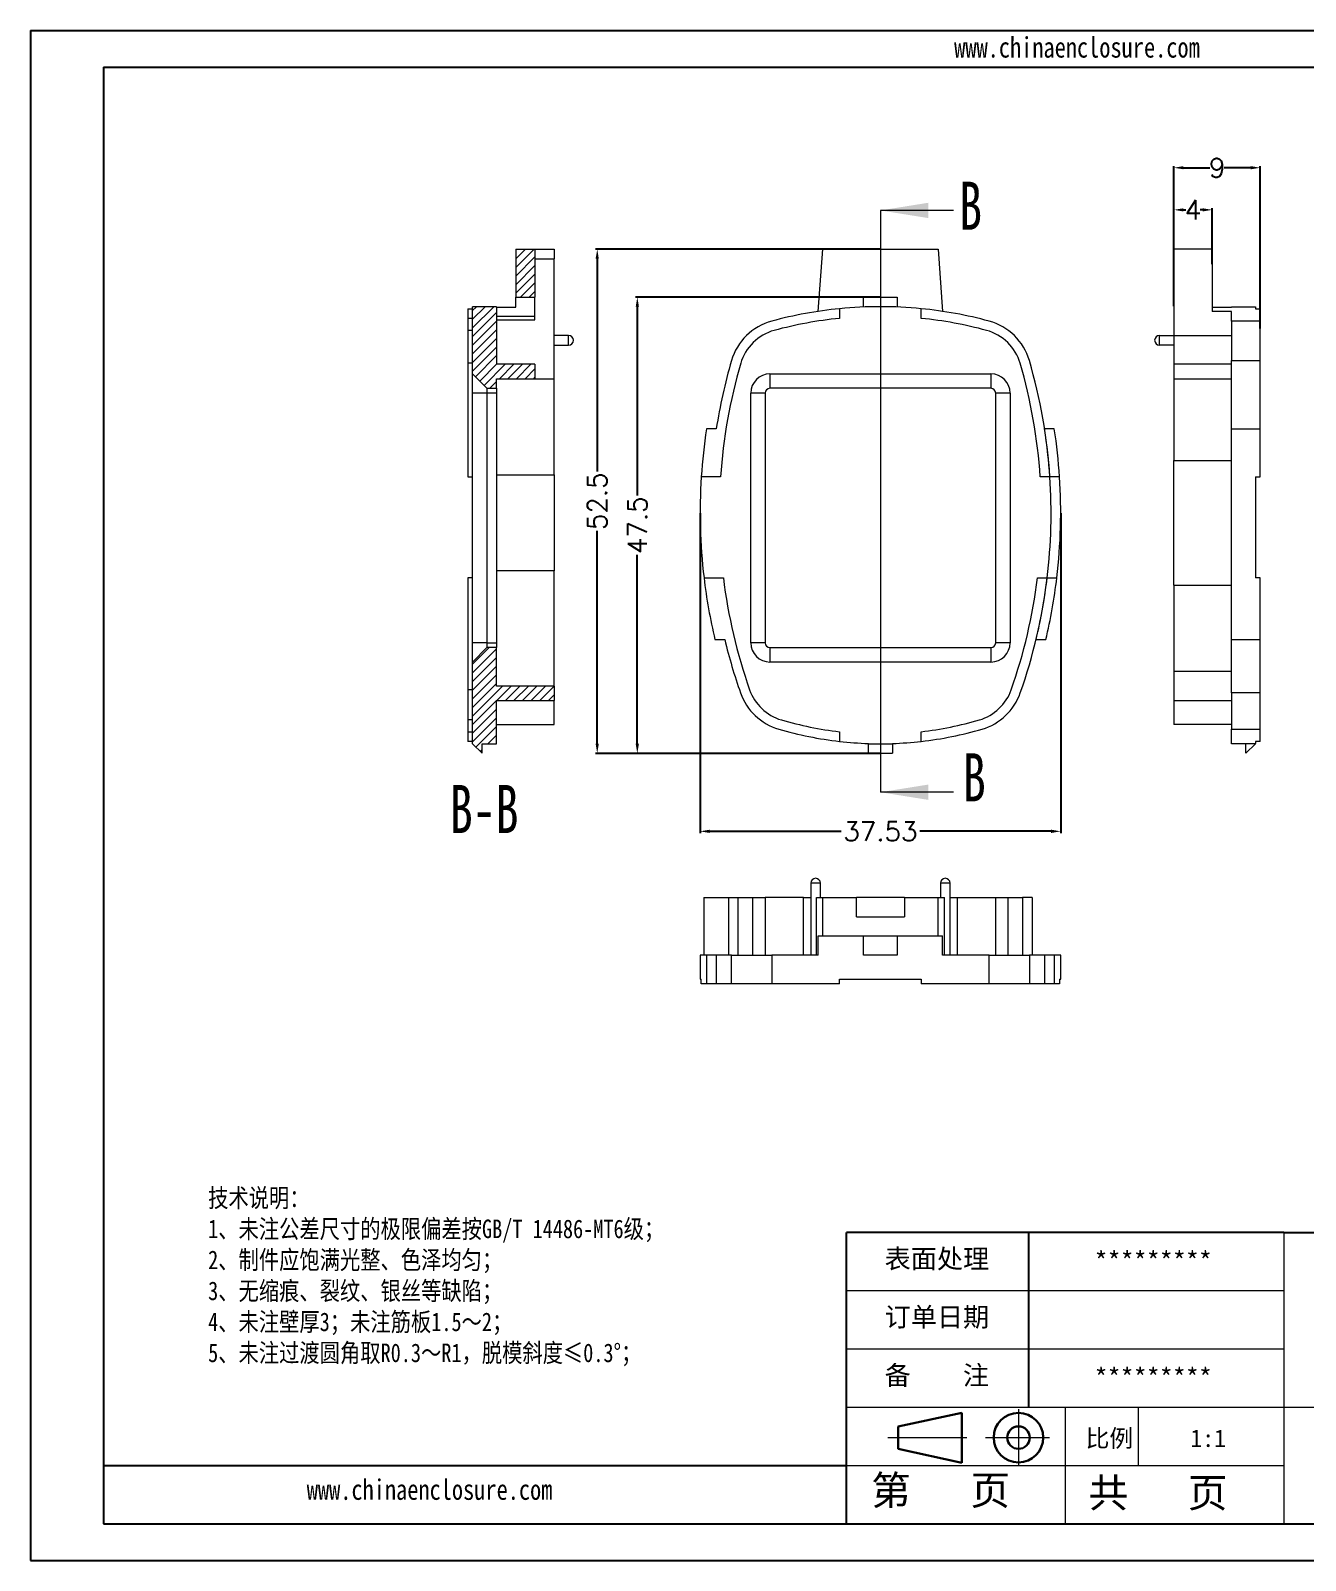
# Model space of a CAD drawing. Header units: inches. Extents: x 1424 to 4050, y 1126 to 1517.
# Drawn here: x 3122.7 to 3255.5, y 1125.8 to 1285.1 of the extents above; entities that cross this region are included whole.
import ezdxf

# ---------------------------------------------------------------- set-up
doc = ezdxf.new("R2010")
doc.units = ezdxf.units.IN
doc.header["$LTSCALE"] = 15
doc.linetypes.add('CENTER', pattern=[10.16, 6.35, -1.27, 1.27, -1.27])
doc.linetypes.add('CENTER2', pattern=[28.575, 19.05, -3.175, 3.175, -3.175])
doc.layers.add('文字', color=81, linetype='Continuous')
for name, color, linetype, lineweight in [('粗实线', 7, 'Continuous', 30), ('细实线', 3, 'Continuous', 9), ('细点划线', 2, 'CENTER2', 9)]:
    doc.layers.add(name, color=color, linetype=linetype, lineweight=lineweight)
doc.styles.add('SLDTEXTSTYLE6', font='TXT', dxfattribs={"width": 0.7})
doc.styles.get("Standard").update_dxf_attribs({"font": 'txt', "bigfont": 'gbcbig.shx'})
doc.styles.add('宋体', font='', dxfattribs={"width": 0.8, "height": 3.5})
doc.styles.get('宋体').set_extended_font_data('SimSun')
doc.dimstyles.new('2.5', dxfattribs={"dimtxt": 2, "dimasz": 1, "dimexe": 0.18, "dimexo": 0.0625, "dimgap": 0.09, "dimtad": 0, "dimdsep": 46, "dimtxsty": 'Standard', "dimcen": 1, "dimclrd": 3, "dimclre": 3, "dimadec": 0, "dimazin": 2, "dimtfac": 1, "dimtofl": 0, "dimtmove": 0, "dimatfit": 3, "dimfxl": 1, "dimtolj": 1, "dimtzin": 0, "dimarcsym": 0})
pattern_1 = [(45, (3210.62375, 569.5325), (-0.4490128, 0.4490128), [])]

# ---------------------------------------------------------------- blocks, each defined once
blk = doc.blocks.new('*D247')
at = {"color": 3, "lineweight": -2}
for p, q in [((3211.16, 1257.37), (3185.73, 1257.37)), ((3185.91, 1256.37), (3185.91, 1236.71)), ((3185.91, 1210.87), (3185.91, 1230.53)), ((3211.16, 1209.87), (3185.73, 1209.87))]:
    blk.add_line(p, q, dxfattribs=at)
at = {"color": 3}
for points in [[(3185.74, 1256.37), (3186.08, 1256.37), (3185.91, 1257.37)], [(3185.74, 1210.87), (3186.08, 1210.87), (3185.91, 1209.87)]]:
    blk.add_solid(points, dxfattribs=at)
at = {"layer": 'Defpoints', "color": 0}
for p in [(3185.91, 1257.37), (3211.22, 1257.37), (3211.22, 1209.87)]:
    blk.add_point(p, dxfattribs=at)
at = {"color": 0, "insert": (3185.91, 1233.62), "char_height": 2, "attachment_point": 5, "rotation": 90}
blk.add_mtext('\\A1;47.5', dxfattribs=at)
blk = doc.blocks.new('*D248')
at = {"color": 3, "lineweight": -2}
for p, q in [((3211.16, 1262.37), (3181.56, 1262.37)), ((3181.74, 1261.37), (3181.74, 1239.21)), ((3181.74, 1210.87), (3181.74, 1233.03)), ((3211.16, 1209.87), (3181.56, 1209.87))]:
    blk.add_line(p, q, dxfattribs=at)
at = {"color": 3}
for points in [[(3181.57, 1261.37), (3181.9, 1261.37), (3181.74, 1262.37)], [(3181.57, 1210.87), (3181.9, 1210.87), (3181.74, 1209.87)]]:
    blk.add_solid(points, dxfattribs=at)
at = {"layer": 'Defpoints', "color": 0}
for p in [(3181.74, 1262.37), (3211.22, 1262.37), (3211.22, 1209.87)]:
    blk.add_point(p, dxfattribs=at)
at = {"color": 0, "insert": (3181.74, 1236.12), "char_height": 2, "attachment_point": 5, "rotation": 90}
blk.add_mtext('\\A1;52.5', dxfattribs=at)
blk = doc.blocks.new('*D249')
at = {"color": 3, "lineweight": -2}
for p, q in [((3192.45, 1234.87), (3192.45, 1201.57)), ((3229.99, 1234.87), (3229.99, 1201.57)), ((3193.45, 1201.75), (3207.13, 1201.75)), ((3228.99, 1201.75), (3215.31, 1201.75))]:
    blk.add_line(p, q, dxfattribs=at)
at = {"color": 3}
for points in [[(3193.45, 1201.92), (3193.45, 1201.58), (3192.45, 1201.75)], [(3228.99, 1201.92), (3228.99, 1201.58), (3229.99, 1201.75)]]:
    blk.add_solid(points, dxfattribs=at)
at = {"layer": 'Defpoints', "color": 0}
for p in [(3192.45, 1234.93), (3229.99, 1234.93), (3229.99, 1201.75)]:
    blk.add_point(p, dxfattribs=at)
at = {"color": 0, "insert": (3211.22, 1201.75), "char_height": 2, "attachment_point": 5}
blk.add_mtext('\\A1;37.53', dxfattribs=at)
blk = doc.blocks.new('*D250')
at = {"color": 3, "lineweight": -2}
for p, q in [((3241.77, 1260.82), (3241.77, 1266.64)), ((3242.77, 1266.46), (3243.01, 1266.46)), ((3244.77, 1266.46), (3244.52, 1266.46)), ((3245.77, 1260.82), (3245.77, 1266.64))]:
    blk.add_line(p, q, dxfattribs=at)
at = {"color": 3}
for points in [[(3242.77, 1266.62), (3242.77, 1266.29), (3241.77, 1266.46)], [(3244.77, 1266.62), (3244.77, 1266.29), (3245.77, 1266.46)]]:
    blk.add_solid(points, dxfattribs=at)
at = {"layer": 'Defpoints', "color": 0}
for p in [(3241.77, 1266.46), (3241.77, 1260.76), (3245.77, 1260.76)]:
    blk.add_point(p, dxfattribs=at)
at = {"color": 0, "insert": (3243.77, 1266.46), "char_height": 2, "attachment_point": 5}
blk.add_mtext('\\A1;4', dxfattribs=at)
blk = doc.blocks.new('*D251')
at = {"color": 3, "lineweight": -2}
for p, q in [((3241.77, 1256.42), (3241.77, 1271.02)), ((3242.77, 1270.84), (3245.51, 1270.84)), ((3249.77, 1270.84), (3247.02, 1270.84)), ((3250.77, 1254.09), (3250.77, 1271.02))]:
    blk.add_line(p, q, dxfattribs=at)
at = {"color": 3}
for points in [[(3242.77, 1271.01), (3242.77, 1270.68), (3241.77, 1270.84)], [(3249.77, 1271.01), (3249.77, 1270.68), (3250.77, 1270.84)]]:
    blk.add_solid(points, dxfattribs=at)
at = {"layer": 'Defpoints', "color": 0}
for p in [(3241.77, 1270.84), (3241.77, 1256.36), (3250.77, 1254.02)]:
    blk.add_point(p, dxfattribs=at)
at = {"color": 0, "insert": (3246.27, 1270.84), "char_height": 2, "attachment_point": 5}
blk.add_mtext('\\A1;9', dxfattribs=at)

msp = doc.modelspace()

# ---------------------------------------------------------------- hatches: boundary and pattern name
at = {"linetype": 'Continuous', "lineweight": 0}
h = msp.add_hatch(dxfattribs=at)
h.set_pattern_fill('ANSI31', color=4, scale=0.2, style=0)
h.set_pattern_definition(pattern_1)
h.paths.add_polyline_path([(3175.256, 1262.375), (3173.256, 1262.375), (3173.256, 1257.375), (3175.256, 1257.375)], flags=0)
h = msp.add_hatch(dxfattribs=at)
h.set_pattern_fill('ANSI31', color=4, scale=0.2, style=0)
h.set_pattern_definition(pattern_1)
h.paths.add_polyline_path([(3170.256, 1247.875), (3171.256, 1247.875), (3171.256, 1248.875), (3175.256, 1248.875), (3175.256, 1250.375), (3171.256, 1250.375), (3171.256, 1256.375), (3168.756, 1256.375), (3168.756, 1249.375)], flags=0)
h = msp.add_hatch(dxfattribs=at)
h.set_pattern_fill('ANSI31', color=4, scale=0.2, style=0)
h.set_pattern_definition(pattern_1)
h.paths.add_polyline_path([(3168.756, 1210.875), (3169.756, 1209.875), (3169.756, 1210.875), (3171.256, 1210.875), (3171.256, 1215.375), (3177.256, 1215.375), (3177.256, 1216.875), (3171.256, 1216.875), (3171.256, 1220.875), (3170.256, 1220.875), (3168.756, 1219.375)], flags=0)

# ---------------------------------------------------------------- linework, layer by layer
for p, q in [((3122.748, 1285.122), (3348.018, 1285.122)), ((3122.748, 1285.122), (3122.748, 1125.84)), ((3130.332, 1281.33), (3344.226, 1281.33)), ((3130.332, 1281.33), (3130.332, 1129.632)), ((3253.207, 1159.971), (3207.698, 1159.971)), ((3207.698, 1129.632), (3207.698, 1159.971)), ((3226.66, 1141.768), (3226.66, 1159.971)), ((3253.207, 1159.971), (3344.226, 1159.971)), ((3207.698, 1135.7), (3130.332, 1135.7)), ((3130.332, 1129.632), (3344.226, 1129.632)), ((3122.748, 1125.84), (3348.018, 1125.84))]:
    msp.add_line(p, q)
at = {"color": 1, "linetype": 'CENTER', "lineweight": 0}
msp.add_line((3211.219, 1266.398), (3211.219, 1205.822), dxfattribs=at)
at = {"color": 7, "linetype": 'Continuous', "lineweight": 0}
for p, q in [((3218.819, 1266.398), (3211.219, 1266.398)), ((3218.819, 1205.822), (3211.219, 1205.822))]:
    msp.add_line(p, q, dxfattribs=at)
at = {"color": 7, "linetype": 'Continuous', "lineweight": 15}
for p, q in [((3173.256, 1262.375), (3173.256, 1257.375)), ((3173.256, 1262.375), (3175.256, 1262.375)), ((3175.256, 1262.375), (3175.256, 1257.375)), ((3175.256, 1262.375), (3177.256, 1262.375)), ((3177.256, 1262.375), (3177.256, 1261.375)), ((3204.738, 1255.887), (3205.219, 1262.375)), ((3205.219, 1262.375), (3217.219, 1262.375)), ((3217.219, 1262.375), (3217.699, 1255.887)), ((3245.767, 1262.375), (3241.767, 1262.375)), ((3241.767, 1262.375), (3241.767, 1253.375)), ((3245.767, 1262.375), (3245.767, 1255.887)), ((3175.256, 1261.375), (3177.256, 1261.375)), ((3177.256, 1248.875), (3177.256, 1261.375)), ((3173.256, 1257.375), (3175.256, 1257.375)), ((3173.256, 1256.339), (3173.256, 1257.375)), ((3175.256, 1255.339), (3175.256, 1257.375)), ((3209.469, 1257.375), (3212.969, 1257.375)), ((3209.469, 1256.339), (3209.469, 1257.375)), ((3212.969, 1257.375), (3212.969, 1256.339)), ((3168.256, 1256.166), (3168.756, 1256.166)), ((3168.256, 1256.166), (3168.256, 1255.161)), ((3168.256, 1255.161), (3168.256, 1253.905)), ((3168.756, 1255.161), (3168.256, 1255.161)), ((3168.756, 1249.375), (3168.756, 1256.375)), ((3171.256, 1256.375), (3168.756, 1256.375)), ((3171.256, 1256.375), (3171.256, 1250.375)), ((3171.256, 1256.339), (3173.256, 1256.339)), ((3175.256, 1255.339), (3171.256, 1255.339)), ((3175.256, 1255.01), (3175.256, 1255.339)), ((3206.969, 1256.166), (3206.969, 1255.161)), ((3215.469, 1255.161), (3215.469, 1256.166)), ((3245.767, 1256.339), (3247.767, 1256.339)), ((3247.767, 1255.887), (3245.767, 1255.887)), ((3247.767, 1256.375), (3250.267, 1256.375)), ((3247.767, 1256.339), (3247.767, 1256.375)), ((3247.767, 1254.87), (3247.767, 1255.887)), ((3250.267, 1256.375), (3250.267, 1256.166)), ((3250.267, 1256.166), (3250.767, 1256.166)), ((3250.767, 1254.87), (3250.767, 1256.166)), ((3168.756, 1253.905), (3168.256, 1253.905)), ((3168.256, 1253.905), (3168.256, 1250.478)), ((3171.256, 1255.01), (3175.256, 1255.01)), ((3250.767, 1254.87), (3247.767, 1254.87)), ((3247.767, 1254.87), (3247.767, 1250.758)), ((3250.767, 1250.758), (3250.767, 1254.87)), ((3178.756, 1253.375), (3177.256, 1253.375)), ((3177.256, 1252.375), (3178.756, 1252.375)), ((3240.267, 1253.375), (3241.767, 1253.375)), ((3241.767, 1252.375), (3240.267, 1252.375)), ((3241.767, 1253.375), (3247.767, 1253.375)), ((3241.767, 1253.375), (3241.767, 1250.375)), ((3168.756, 1250.478), (3168.256, 1250.478)), ((3168.256, 1250.478), (3168.256, 1238.648)), ((3175.256, 1250.375), (3171.256, 1250.375)), ((3175.256, 1250.375), (3175.256, 1248.875)), ((3247.767, 1250.375), (3241.767, 1250.375)), ((3241.767, 1250.375), (3241.767, 1248.875)), ((3247.767, 1250.758), (3250.767, 1250.758)), ((3247.767, 1243.648), (3247.767, 1250.758)), ((3250.767, 1243.648), (3250.767, 1250.758)), ((3170.256, 1247.875), (3168.756, 1249.375)), ((3168.756, 1247.375), (3168.756, 1249.375)), ((3171.256, 1247.875), (3171.256, 1248.875)), ((3171.256, 1248.875), (3175.256, 1248.875)), ((3175.256, 1248.875), (3177.256, 1248.875)), ((3177.256, 1238.875), (3177.256, 1248.875)), ((3199.719, 1249.375), (3222.719, 1249.375)), ((3199.719, 1249.375), (3199.719, 1247.875)), ((3222.719, 1249.375), (3222.719, 1247.875)), ((3241.767, 1248.875), (3247.767, 1248.875)), ((3241.767, 1248.875), (3241.767, 1240.375)), ((3170.256, 1247.375), (3168.756, 1247.375)), ((3168.756, 1221.375), (3168.756, 1247.375)), ((3170.256, 1247.875), (3171.256, 1247.875)), ((3170.256, 1247.875), (3170.256, 1247.375)), ((3171.256, 1247.375), (3170.256, 1247.375)), ((3170.256, 1247.375), (3170.256, 1221.375)), ((3171.256, 1247.875), (3171.256, 1247.375)), ((3171.256, 1247.375), (3171.256, 1221.375)), ((3197.719, 1221.375), (3197.719, 1247.375)), ((3199.219, 1247.375), (3197.719, 1247.375)), ((3199.219, 1247.375), (3199.219, 1221.375)), ((3222.719, 1247.875), (3199.719, 1247.875)), ((3224.719, 1247.375), (3223.219, 1247.375)), ((3223.219, 1221.375), (3223.219, 1247.375)), ((3224.719, 1247.375), (3224.719, 1221.375)), ((3194.128, 1243.648), (3193.116, 1243.648)), ((3229.322, 1243.648), (3228.31, 1243.648)), ((3247.767, 1243.648), (3250.767, 1243.648)), ((3247.767, 1221.712), (3247.767, 1243.648)), ((3250.767, 1238.648), (3250.767, 1243.648)), ((3241.767, 1227.375), (3241.767, 1240.375)), ((3241.767, 1240.375), (3247.767, 1240.375)), ((3168.256, 1238.648), (3168.756, 1238.648)), ((3171.256, 1238.875), (3177.256, 1238.875)), ((3177.256, 1238.875), (3177.256, 1228.875)), ((3194.576, 1238.648), (3192.572, 1238.648)), ((3228.864, 1238.648), (3227.861, 1238.648)), ((3229.866, 1238.648), (3228.864, 1238.648)), ((3250.267, 1238.648), (3250.267, 1228.148)), ((3250.267, 1238.648), (3250.767, 1238.648)), ((3168.756, 1228.148), (3168.256, 1228.148)), ((3168.256, 1228.148), (3168.256, 1216.492)), ((3177.256, 1228.875), (3171.256, 1228.875)), ((3177.256, 1216.875), (3177.256, 1228.875)), ((3192.852, 1228.148), (3194.867, 1228.148)), ((3227.571, 1228.148), (3228.578, 1228.148)), ((3228.578, 1228.148), (3229.585, 1228.148)), ((3250.767, 1228.148), (3250.267, 1228.148)), ((3250.767, 1221.712), (3250.767, 1228.148)), ((3241.767, 1227.375), (3247.767, 1227.375)), ((3241.767, 1227.375), (3241.767, 1218.375)), ((3193.989, 1221.712), (3195.017, 1221.712)), ((3227.42, 1221.712), (3228.448, 1221.712)), ((3247.767, 1216.16), (3247.767, 1221.712)), ((3247.767, 1221.712), (3250.767, 1221.712)), ((3250.767, 1216.16), (3250.767, 1221.712)), ((3170.256, 1221.375), (3168.756, 1221.375)), ((3168.756, 1219.375), (3168.756, 1221.375)), ((3168.756, 1219.375), (3170.256, 1220.875)), ((3170.256, 1221.375), (3170.256, 1220.875)), ((3170.256, 1221.375), (3171.256, 1221.375)), ((3171.256, 1220.875), (3170.256, 1220.875)), ((3171.256, 1221.375), (3171.256, 1220.875)), ((3171.256, 1216.875), (3171.256, 1220.875)), ((3199.219, 1221.375), (3197.719, 1221.375)), ((3199.719, 1220.875), (3199.719, 1219.375)), ((3199.719, 1220.875), (3222.719, 1220.875)), ((3222.719, 1220.875), (3222.719, 1219.375)), ((3224.719, 1221.375), (3223.219, 1221.375)), ((3168.756, 1210.875), (3168.756, 1219.375)), ((3222.719, 1219.375), (3199.719, 1219.375)), ((3247.767, 1218.375), (3241.767, 1218.375)), ((3241.767, 1218.375), (3241.767, 1215.375)), ((3168.756, 1216.492), (3168.256, 1216.492)), ((3168.256, 1216.492), (3168.256, 1213.352)), ((3177.256, 1216.875), (3171.256, 1216.875)), ((3171.256, 1210.875), (3171.256, 1215.375)), ((3171.256, 1215.375), (3177.256, 1215.375)), ((3177.256, 1216.875), (3177.256, 1215.375)), ((3177.256, 1212.875), (3177.256, 1215.375)), ((3241.767, 1215.375), (3247.767, 1215.375)), ((3241.767, 1215.375), (3241.767, 1212.875)), ((3250.767, 1216.16), (3247.767, 1216.16)), ((3247.767, 1216.16), (3247.767, 1212.392)), ((3250.767, 1212.392), (3250.767, 1216.16)), ((3168.756, 1213.352), (3168.256, 1213.352)), ((3168.256, 1213.352), (3168.256, 1212.122)), ((3171.256, 1212.875), (3177.256, 1212.875)), ((3247.767, 1212.875), (3241.767, 1212.875)), ((3247.767, 1212.392), (3250.767, 1212.392)), ((3247.767, 1210.875), (3247.767, 1212.392)), ((3250.767, 1211.115), (3250.767, 1212.392)), ((3168.256, 1212.122), (3168.756, 1212.122)), ((3168.256, 1212.122), (3168.256, 1211.115)), ((3168.756, 1211.115), (3168.256, 1211.115)), ((3169.756, 1209.875), (3168.756, 1210.875)), ((3169.756, 1210.875), (3171.256, 1210.875)), ((3169.756, 1209.875), (3169.756, 1210.875)), ((3206.969, 1212.122), (3206.969, 1211.115)), ((3209.969, 1210.896), (3209.969, 1210.875)), ((3209.969, 1210.875), (3212.469, 1210.875)), ((3209.969, 1209.875), (3209.969, 1210.875)), ((3212.469, 1210.875), (3212.469, 1210.896)), ((3212.469, 1210.875), (3212.469, 1209.875)), ((3215.469, 1211.115), (3215.469, 1212.122)), ((3249.267, 1210.875), (3247.767, 1210.875)), ((3249.267, 1210.896), (3250.267, 1210.896)), ((3249.267, 1209.875), (3249.267, 1210.896)), ((3250.267, 1210.875), (3249.267, 1209.875)), ((3250.767, 1211.115), (3250.267, 1211.115)), ((3250.267, 1211.115), (3250.267, 1210.896)), ((3250.267, 1210.875), (3250.267, 1210.896)), ((3209.969, 1209.875), (3212.469, 1209.875)), ((3203.969, 1196.36), (3203.969, 1188.86)), ((3204.969, 1194.86), (3204.969, 1196.36)), ((3217.469, 1196.36), (3217.469, 1194.86)), ((3218.469, 1188.86), (3218.469, 1196.36)), ((3192.819, 1194.86), (3192.819, 1188.86)), ((3192.819, 1194.86), (3195.419, 1194.86)), ((3195.419, 1194.86), (3195.419, 1188.86)), ((3195.419, 1194.86), (3196.419, 1194.86)), ((3196.419, 1188.86), (3196.419, 1194.86)), ((3196.419, 1194.86), (3197.919, 1194.86)), ((3197.919, 1194.86), (3197.919, 1188.86)), ((3197.919, 1194.86), (3199.219, 1194.86)), ((3199.219, 1194.86), (3199.219, 1188.86)), ((3203.219, 1194.86), (3199.219, 1194.86)), ((3203.219, 1188.86), (3203.219, 1194.86)), ((3203.219, 1194.86), (3203.969, 1194.86)), ((3204.552, 1188.86), (3204.552, 1194.86)), ((3204.552, 1194.86), (3205.219, 1194.86)), ((3205.219, 1190.86), (3205.219, 1194.86)), ((3205.219, 1194.86), (3208.719, 1194.86)), ((3208.719, 1192.86), (3208.719, 1194.86)), ((3213.719, 1194.86), (3208.719, 1194.86)), ((3213.719, 1194.86), (3217.219, 1194.86)), ((3213.719, 1194.86), (3213.719, 1192.86)), ((3217.219, 1190.86), (3217.219, 1194.86)), ((3217.219, 1194.86), (3217.886, 1194.86)), ((3217.886, 1188.86), (3217.886, 1194.86)), ((3218.469, 1194.86), (3219.219, 1194.86)), ((3219.219, 1194.86), (3219.219, 1188.86)), ((3219.219, 1194.86), (3223.219, 1194.86)), ((3223.219, 1188.86), (3223.219, 1194.86)), ((3223.219, 1194.86), (3224.519, 1194.86)), ((3224.519, 1188.86), (3224.519, 1194.86)), ((3224.519, 1194.86), (3226.019, 1194.86)), ((3226.019, 1194.86), (3226.019, 1188.86)), ((3227.019, 1194.86), (3226.019, 1194.86)), ((3227.019, 1194.86), (3227.019, 1188.86)), ((3208.719, 1192.86), (3213.719, 1192.86)), ((3204.738, 1190.86), (3205.219, 1190.86)), ((3204.738, 1188.86), (3204.738, 1190.86)), ((3205.219, 1190.86), (3217.219, 1190.86)), ((3209.469, 1188.86), (3209.469, 1190.86)), ((3212.969, 1190.86), (3212.969, 1188.86)), ((3217.219, 1190.86), (3217.699, 1190.86)), ((3217.699, 1188.86), (3217.699, 1190.86)), ((3192.452, 1188.86), (3192.452, 1186.36)), ((3193.116, 1188.86), (3192.452, 1188.86)), ((3193.116, 1188.86), (3193.116, 1185.86)), ((3194.128, 1188.86), (3193.116, 1188.86)), ((3194.128, 1188.86), (3194.128, 1185.86)), ((3195.711, 1188.86), (3194.128, 1188.86)), ((3195.711, 1185.86), (3195.711, 1188.86)), ((3195.711, 1188.86), (3199.904, 1188.86)), ((3199.904, 1188.86), (3199.904, 1185.86)), ((3204.738, 1188.86), (3199.904, 1188.86)), ((3212.969, 1188.86), (3209.469, 1188.86)), ((3222.534, 1188.86), (3217.699, 1188.86)), ((3222.534, 1185.86), (3222.534, 1188.86)), ((3222.534, 1188.86), (3226.726, 1188.86)), ((3226.726, 1188.86), (3226.726, 1185.86)), ((3228.31, 1188.86), (3226.726, 1188.86)), ((3228.31, 1188.86), (3228.31, 1185.86)), ((3229.322, 1188.86), (3228.31, 1188.86)), ((3229.322, 1188.86), (3229.322, 1185.86)), ((3229.986, 1188.86), (3229.322, 1188.86)), ((3229.986, 1186.36), (3229.986, 1188.86)), ((3192.452, 1186.36), (3192.572, 1186.36)), ((3192.572, 1185.86), (3192.572, 1186.36)), ((3193.116, 1185.86), (3192.572, 1185.86)), ((3194.128, 1185.86), (3193.116, 1185.86)), ((3195.711, 1185.86), (3194.128, 1185.86)), ((3199.904, 1185.86), (3195.711, 1185.86)), ((3206.969, 1185.86), (3199.904, 1185.86)), ((3206.969, 1186.36), (3215.469, 1186.36)), ((3206.969, 1185.86), (3206.969, 1186.36)), ((3215.469, 1186.36), (3215.469, 1185.86)), ((3222.534, 1185.86), (3215.469, 1185.86)), ((3226.726, 1185.86), (3222.534, 1185.86)), ((3228.31, 1185.86), (3226.726, 1185.86)), ((3229.322, 1185.86), (3228.31, 1185.86)), ((3229.866, 1185.86), (3229.322, 1185.86)), ((3229.866, 1186.36), (3229.986, 1186.36)), ((3229.866, 1186.36), (3229.866, 1185.86))]:
    msp.add_line(p, q, dxfattribs=at)
at = {"color": 8, "linetype": 'Continuous', "lineweight": 15}
for p, q in [((3178.756, 1252.875), (3178.756, 1253.375)), ((3178.756, 1252.375), (3178.756, 1252.875)), ((3240.267, 1252.875), (3240.267, 1253.375)), ((3240.267, 1252.375), (3240.267, 1252.875)), ((3204.969, 1196.36), (3203.969, 1196.36)), ((3218.469, 1196.36), (3217.469, 1196.36))]:
    msp.add_line(p, q, dxfattribs=at)
at = {"color": 7, "linetype": 'Continuous', "lineweight": 15}
for centre, radius, start, end in [((3211.219, 1213.075), 43.3, 95.63279, 105.1481), ((3211.219, 1213.075), 42.3, 95.7664, 105.1481), ((3211.219, 1213.075), 43.3, 84.36721, 95.63279), ((3211.219, 1213.075), 43.3, 74.8519, 84.36721), ((3211.219, 1213.075), 42.3, 74.8519, 84.2336), ((3201.472, 1249.079), 6, 105.1481, 163.74991), ((3201.472, 1249.079), 5, 105.1481, 163.74991), ((3220.966, 1249.079), 5, 16.25009, 74.8519), ((3220.966, 1249.079), 6, 16.25009, 74.8519), ((3178.756, 1252.875), 0.5, 0, 90), ((3178.756, 1252.875), 0.5, 270, 0), ((3240.267, 1252.875), 0.5, 90, 180), ((3240.267, 1252.875), 0.5, 180, 270), ((3250.019, 1234.929), 56.567, 163.74991, 171.13336), ((3250.019, 1234.929), 55.567, 163.74991, 176.16244), ((3172.419, 1234.929), 55.567, 3.83756, 16.25009), ((3172.419, 1234.929), 56.567, 3.76962, 16.25009), ((3199.719, 1247.375), 2, 90, 180), ((3222.719, 1247.375), 2, 0, 90), ((3199.719, 1247.375), 0.5, 90, 180), ((3222.719, 1247.375), 0.5, 0, 90), ((3250.019, 1234.929), 57.567, 171.28859, 176.29596), ((3172.419, 1234.929), 56.567, 3.76962, 8.86664), ((3172.419, 1234.929), 57.567, 3.70404, 8.71141), ((3250.019, 1234.929), 57.567, 176.29596, 186.76473), ((3172.419, 1234.929), 56.567, 353.11511, 3.76962), ((3172.419, 1234.929), 57.567, 353.23527, 3.70404), ((3250.019, 1234.929), 57.567, 186.76473, 193.27302), ((3250.019, 1234.929), 55.567, 187.00941, 199.3777), ((3172.419, 1234.929), 55.567, 340.6223, 352.99059), ((3172.419, 1234.929), 56.567, 340.6223, 353.11511), ((3172.419, 1234.929), 56.567, 346.48793, 353.11511), ((3172.419, 1234.929), 57.567, 346.72698, 353.23527), ((3250.019, 1234.929), 56.567, 193.51207, 199.3777), ((3199.719, 1221.375), 2, 180, 270), ((3199.719, 1221.375), 0.5, 180, 270), ((3222.719, 1221.375), 2, 270, 0), ((3222.719, 1221.375), 0.5, 270, 0), ((3202.316, 1218.151), 6, 199.3777, 253.68953), ((3202.316, 1218.151), 5, 199.3777, 253.68953), ((3220.122, 1218.151), 5, 286.31047, 340.6223), ((3220.122, 1218.151), 6, 286.31047, 340.6223), ((3211.219, 1248.575), 37.7, 253.68953, 263.52717), ((3211.219, 1248.575), 36.7, 253.68953, 263.35001), ((3211.219, 1248.575), 36.7, 276.64999, 286.31047), ((3211.219, 1248.575), 37.7, 276.47283, 286.31047), ((3211.219, 1248.575), 37.7, 263.52717, 268.10072), ((3211.219, 1248.575), 37.7, 271.90087, 276.47283), ((3204.469, 1196.36), 0.5, 0, 180), ((3217.969, 1196.36), 0.5, 0, 180)]:
    msp.add_arc(centre, radius, start, end, dxfattribs=at)
at = {"color": 7, "linetype": 'Continuous', "lineweight": 0}
for points in [[(3211.219, 1266.398), (3216.219, 1265.598), (3216.219, 1267.198)], [(3211.219, 1205.822), (3216.219, 1205.022), (3216.219, 1206.622)]]:
    msp.add_solid(points, dxfattribs=at)
at = {"layer": '粗实线', "color": 7}
for p, q in [((3219.691, 1141.2), (3213.06, 1139.795)), ((3219.691, 1141.2), (3219.691, 1136.004)), ((3213.06, 1139.795), (3213.06, 1137.45)), ((3213.06, 1137.45), (3219.691, 1136.004))]:
    msp.add_line(p, q, dxfattribs=at)
for radius in [2.578, 1.172]:
    msp.add_circle((3225.591, 1138.622), radius, dxfattribs=at)
at = {"layer": '细实线', "color": 7}
for p, q in [((3253.207, 1159.971), (3253.207, 1129.632)), ((3253.207, 1153.904), (3207.698, 1153.904)), ((3253.207, 1147.836), (3207.698, 1147.836)), ((3344.226, 1141.768), (3207.698, 1141.768)), ((3230.453, 1141.768), (3230.453, 1129.632)), ((3238.038, 1141.768), (3238.038, 1135.7)), ((3253.207, 1135.7), (3207.698, 1135.7))]:
    msp.add_line(p, q, dxfattribs=at)
at = {"layer": '细点划线', "color": 7}
for p, q in [((3225.591, 1141.59), (3225.591, 1135.7)), ((3212.003, 1138.622), (3220.198, 1138.622)), ((3222.144, 1138.622), (3228.806, 1138.622))]:
    msp.add_line(p, q, dxfattribs=at)

# ---------------------------------------------------------------- texts
at = {"color": 7, "linetype": 'Continuous', "char_height": 5, "attachment_point": 1, "style": 'SLDTEXTSTYLE6'}
for s, insert in [('B', (3219.417, 1269.387)), ('B', (3219.806, 1209.87)), ('B-B', (3166.398, 1206.573))]:
    msp.add_mtext(s, dxfattribs=dict(at, insert=insert))
at = {"char_height": 1.99553, "width": 1134.16125, "attachment_point": 1}
for s, insert in [('{\\fSimHei|b0|i0|c134|p49;表面处理}', (3211.656, 1158.249)), ('{\\fSimHei|b0|i0|c134|p49;*********}', (3233.512, 1157.993)), ('{\\fSimHei|b0|i0|c134|p49;订单日期}', (3211.656, 1152.182)), ('{\\fSimHei|b0|i0|c134|p49;备    注}', (3211.656, 1146.114)), ('{\\fSimHei|b0|i0|c134|p49;*********}', (3233.512, 1145.857))]:
    msp.add_mtext(s, dxfattribs=dict(at, insert=insert))
at = {"layer": '文字', "color": 0, "attachment_point": 1, "style": '宋体'}
for s, insert, char_height, width in [('www.chinaenclosure.com', (3218.896, 1284.447), 2.1359, 37.52574), ('{\\H1.111x;技术说明：\\P1、未注公差尺寸的极限偏差按GB/T 14486-MT6级；\\P2、制件应饱满光整、色泽均匀；\\P3、无缩痕、裂纹、银丝等缺陷；\\P4、未注壁厚3；未注筋板1.5～2；\\P5、未注过渡圆角取R0.3～R1，脱模斜度≤0.3%%D；}', (3141.229, 1164.555), 1.74215, 82.6932), ('www.chinaenclosure.com', (3151.497, 1134.282), 2.1359, 37.52574)]:
    msp.add_mtext(s, dxfattribs=dict(at, insert=insert, char_height=char_height, width=width))
at = {"layer": '细实线', "color": 7, "attachment_point": 1}
for s, insert, char_height, width in [('{\\fSimSun|b0|i0|c134|p54;比例}', (3232.576, 1139.47), 1.82037, 7.99086), ('{\\fSimSun|b0|i0|c134|p54;1:1}', (3243.48, 1139.47), 1.82037, 7.99086), ('{\\fSimSun|b0|i0|c134|p54;第   页}', (3210.251, 1134.657), 3.03395, 22.75463), ('{\\fSimSun|b0|i0|c134|p54; 共   页}', (3230.824, 1134.399), 3.03395, 22.75463)]:
    msp.add_mtext(s, dxfattribs=dict(at, insert=insert, char_height=char_height, width=width))

# ---------------------------------------------------------------- dimensions: what is measured, and where the dimension line sits
for base, p1, p2, picture, middle in [((3241.767, 1270.844), (3250.767, 1254.024), (3241.767, 1256.362), '*D251', (3246.267, 1270.844)), ((3241.767, 1266.455), (3245.767, 1260.755), (3241.767, 1260.755), '*D250', (3243.767, 1266.455)), ((3229.986, 1201.751), (3192.452, 1234.929), (3229.986, 1234.929), '*D249', (3211.219, 1201.751))]:
    dim = msp.add_linear_dim(base=base, p1=p1, p2=p2, dimstyle='2.5')
    dim.commit()
    dim.dimension.update_dxf_attribs({"geometry": picture, "text_midpoint": middle})
for base, p2, picture, middle in [((3181.738, 1262.375), (3211.219, 1262.375), '*D248', (3181.738, 1236.125)), ((3185.909, 1257.375), (3211.219, 1257.375), '*D247', (3185.909, 1233.625))]:
    dim = msp.add_linear_dim(base=base, p1=(3211.219, 1209.875), p2=p2, angle=90, dimstyle='2.5')
    dim.commit()
    dim.dimension.update_dxf_attribs({"geometry": picture, "text_midpoint": middle})

doc.saveas('drawing.dxf')
